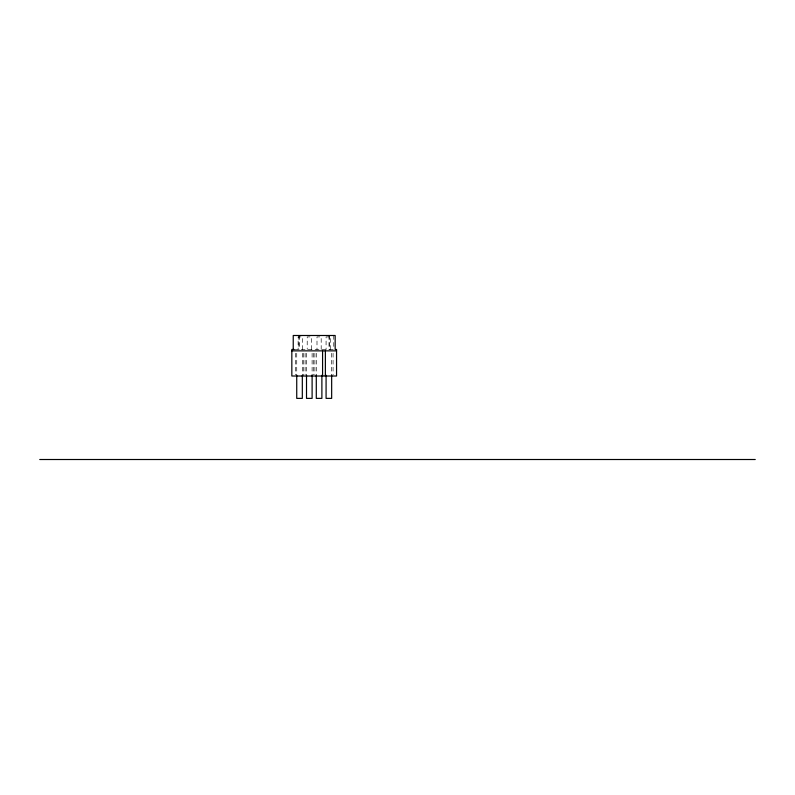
<?xml version="1.0" encoding="UTF-8"?>
<svg xmlns="http://www.w3.org/2000/svg" width="795" height="795" viewBox="0 0 795 795"><rect width="100%" height="100%" fill="white"/><g stroke="black" fill="none" stroke-linecap="round" stroke-linejoin="round"><path stroke-width="0.6" stroke-dasharray="3.98 2.98" d="M294.17 349.462L335.162 349.462M333.761 335.49L333.761 349.462M333.065 353.258L333.065 374.823M331.664 353.258L331.664 375.23M330.273 349.462L330.273 336.891L326.079 336.891L326.079 349.462M329.567 335.49L329.567 349.462M328.991 335.49L328.991 349.462M321.19 349.462L321.19 336.891L316.996 336.891L316.996 349.462M316.291 353.258L316.291 376.015M314.899 353.258L314.899 374.823M313.498 353.258L313.498 374.823M312.107 353.258L312.107 375.23M311.401 349.462L311.401 336.891L307.208 336.891L307.208 349.462M306.512 353.258L306.512 376.015M305.111 353.258L305.111 374.823M303.72 353.258L303.72 376.015M302.319 349.462L302.319 336.891L298.125 336.891L298.125 349.462M302.319 353.258L302.319 375.23M299.407 335.49L299.407 349.462M298.831 335.49L298.831 349.462M296.734 353.258L296.734 375.23M295.333 353.258L295.333 374.823"/><path stroke-width="1.19" d="M294.17 349.462L291.835 349.462L291.835 376.015L336.553 376.015L336.553 349.462L335.162 349.462L335.162 335.49L293.236 335.49L293.236 349.462M291.835 350.863L336.553 350.863M39.75 459.51L755.25 459.51M331.664 375.23L331.664 398.375L326.079 398.375L326.079 375.23M325.374 350.863L325.374 376.015M322.581 350.863L322.581 376.015M321.886 375.23L321.886 398.375L316.291 398.375L316.291 375.23M312.107 375.23L312.107 398.375L306.512 398.375L306.512 375.23M302.319 375.23L302.319 398.375L296.734 398.375L296.734 375.23"/></g></svg>
